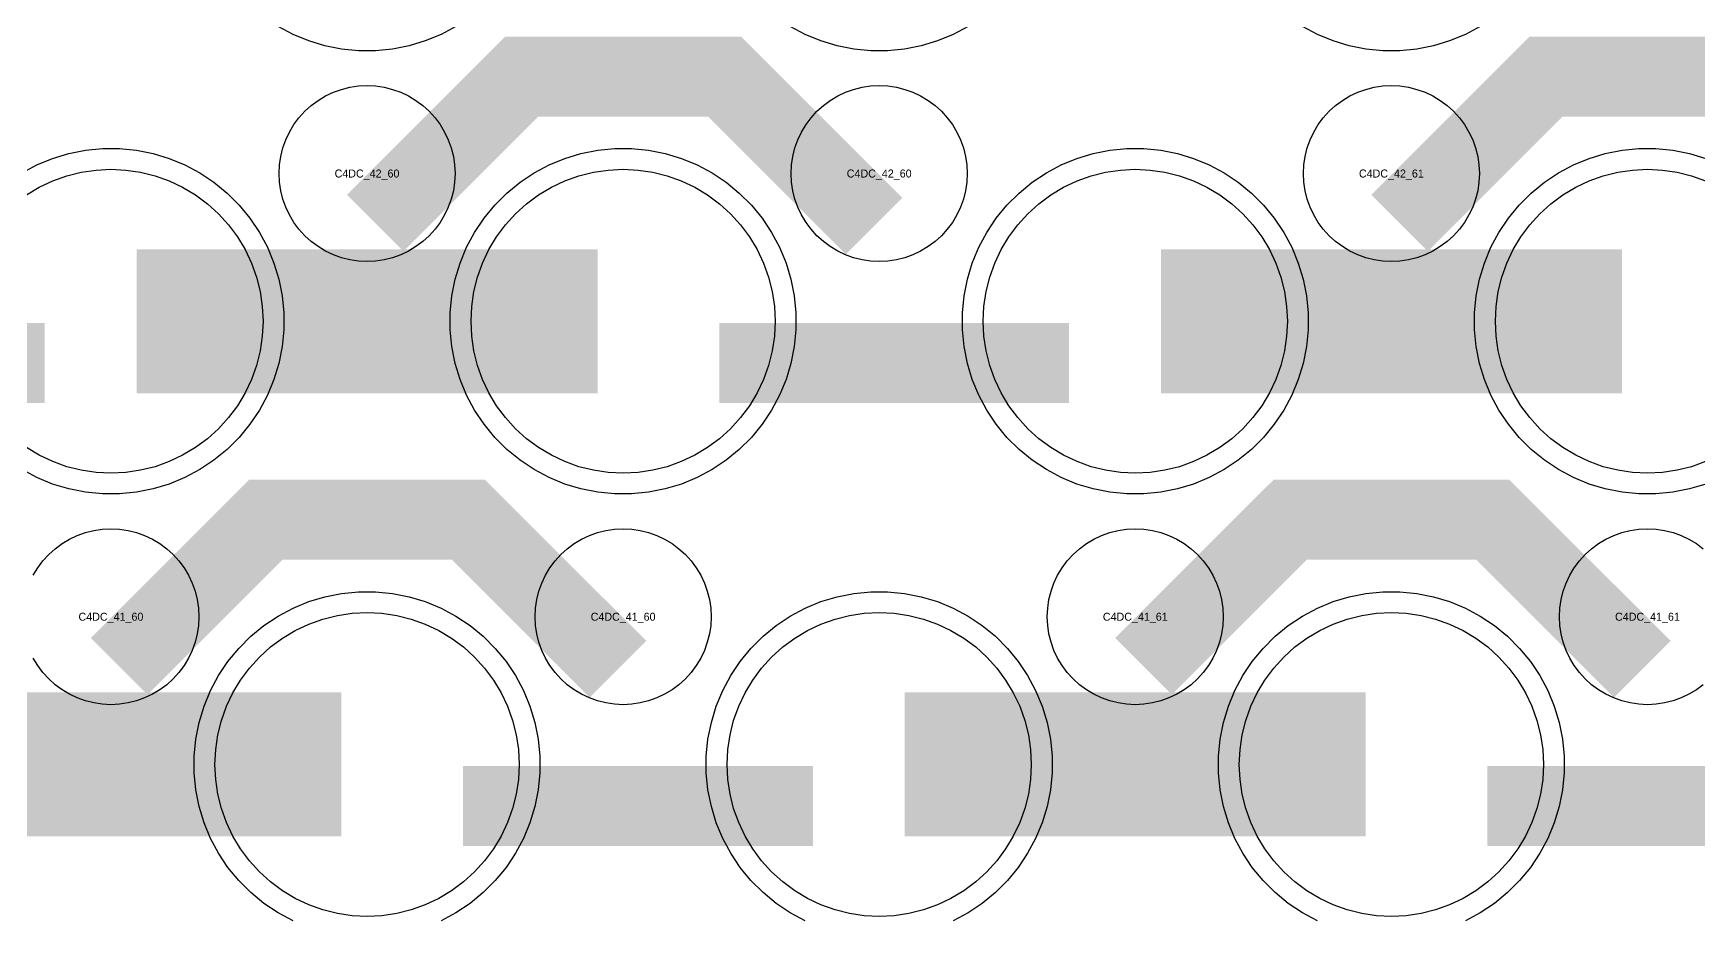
# Model space of a CAD drawing. Extents: x -11880 to 11880, y -14992 to 14992.
# Drawn here: x 7176 to 7696, y -9207 to -8930 of the extents above; entities that cross this region are included whole.
import ezdxf
from ezdxf.enums import TextEntityAlignment as Align

# ---------------------------------------------------------------- set-up
doc = ezdxf.new("R2010")
doc.units = 0
doc.header["$MEASUREMENT"] = 0
for name, color, linetype in [('GDS_775_DT_237', 138, 'CONTINUOUS'), ('RDL1_FS', 34, 'CONTINUOUS'), ('RDL_BS', 160, 'CONTINUOUS')]:
    doc.layers.add(name, color=color, linetype=linetype)

msp = doc.modelspace()

# ---------------------------------------------------------------- linework, layer by layer
at = {"layer": 'RDL1_FS', "color": 241, "true_color": 0xf7abae}
for points in [[(7173.605, -8980.373), (7177.605, -8977.975), (7181.819, -8975.983), (7186.209, -8974.411), (7190.732, -8973.279), (7195.343, -8972.595), (7200, -8972.366), (7204.657, -8972.595), (7209.268, -8973.279), (7213.791, -8974.411), (7218.181, -8975.983), (7222.395, -8977.975), (7226.395, -8980.373), (7230.14, -8983.151), (7233.594, -8986.281), (7236.724, -8989.735), (7239.502, -8993.48), (7241.9, -8997.48), (7243.892, -9001.694), (7245.464, -9006.084), (7246.596, -9010.607), (7247.28, -9015.218), (7247.509, -9019.875), (7247.28, -9024.532), (7246.596, -9029.143), (7245.464, -9033.666), (7243.892, -9038.056), (7241.9, -9042.27), (7239.502, -9046.27), (7236.724, -9050.015), (7233.594, -9053.469), (7230.14, -9056.599), (7226.395, -9059.377), (7222.395, -9061.775), (7218.181, -9063.767), (7213.791, -9065.339), (7209.268, -9066.471), (7204.657, -9067.155), (7200, -9067.384), (7195.343, -9067.155), (7190.732, -9066.471), (7186.209, -9065.339), (7181.819, -9063.767), (7177.605, -9061.775), (7173.605, -9059.377)], [(7698.181, -9063.767), (7693.791, -9065.339), (7689.268, -9066.471), (7684.657, -9067.155), (7680, -9067.384), (7675.343, -9067.155), (7670.732, -9066.471), (7666.209, -9065.339), (7661.819, -9063.767), (7657.605, -9061.775), (7653.605, -9059.377), (7649.86, -9056.599), (7646.406, -9053.469), (7643.276, -9050.015), (7640.498, -9046.27), (7638.1, -9042.27), (7636.108, -9038.056), (7634.536, -9033.666), (7633.404, -9029.143), (7632.72, -9024.532), (7632.491, -9019.875), (7632.72, -9015.218), (7633.404, -9010.607), (7634.536, -9006.084), (7636.108, -9001.694), (7638.1, -8997.48), (7640.498, -8993.48), (7643.276, -8989.735), (7646.406, -8986.281), (7649.86, -8983.151), (7653.605, -8980.373), (7657.605, -8977.975), (7661.819, -8975.983), (7666.209, -8974.411), (7670.732, -8973.279), (7675.343, -8972.595), (7680, -8972.366), (7684.657, -8972.595), (7689.268, -8973.279), (7693.791, -8974.411), (7698.181, -8975.983)]]:
    msp.add_lwpolyline(points, dxfattribs=at)
for points in [[(7360, -9067.384), (7355.343, -9067.155), (7350.732, -9066.471), (7346.209, -9065.339), (7341.819, -9063.767), (7337.605, -9061.775), (7333.605, -9059.377), (7329.86, -9056.599), (7326.406, -9053.469), (7323.276, -9050.015), (7320.498, -9046.27), (7318.1, -9042.27), (7316.108, -9038.056), (7314.536, -9033.666), (7313.404, -9029.143), (7312.72, -9024.532), (7312.491, -9019.875), (7312.72, -9015.218), (7313.404, -9010.607), (7314.536, -9006.084), (7316.108, -9001.694), (7318.1, -8997.48), (7320.498, -8993.48), (7323.276, -8989.735), (7326.406, -8986.281), (7329.86, -8983.151), (7333.605, -8980.373), (7337.605, -8977.975), (7341.819, -8975.983), (7346.209, -8974.411), (7350.732, -8973.279), (7355.343, -8972.595), (7360, -8972.366), (7364.657, -8972.595), (7369.268, -8973.279), (7373.791, -8974.411), (7378.181, -8975.983), (7382.395, -8977.975), (7386.395, -8980.373), (7390.14, -8983.151), (7393.594, -8986.281), (7396.724, -8989.735), (7399.502, -8993.48), (7401.9, -8997.48), (7403.892, -9001.694), (7405.464, -9006.084), (7406.596, -9010.607), (7407.28, -9015.218), (7407.509, -9019.875), (7407.28, -9024.532), (7406.596, -9029.143), (7405.464, -9033.666), (7403.892, -9038.056), (7401.9, -9042.27), (7399.502, -9046.27), (7396.724, -9050.015), (7393.594, -9053.469), (7390.14, -9056.599), (7386.395, -9059.377), (7382.395, -9061.775), (7378.181, -9063.767), (7373.791, -9065.339), (7369.268, -9066.471), (7364.657, -9067.155)], [(7520, -9067.384), (7515.343, -9067.155), (7510.732, -9066.471), (7506.209, -9065.339), (7501.819, -9063.767), (7497.605, -9061.775), (7493.605, -9059.377), (7489.86, -9056.599), (7486.406, -9053.469), (7483.276, -9050.015), (7480.498, -9046.27), (7478.1, -9042.27), (7476.108, -9038.056), (7474.536, -9033.666), (7473.404, -9029.143), (7472.72, -9024.532), (7472.491, -9019.875), (7472.72, -9015.218), (7473.404, -9010.607), (7474.536, -9006.084), (7476.108, -9001.694), (7478.1, -8997.48), (7480.498, -8993.48), (7483.276, -8989.735), (7486.406, -8986.281), (7489.86, -8983.151), (7493.605, -8980.373), (7497.605, -8977.975), (7501.819, -8975.983), (7506.209, -8974.411), (7510.732, -8973.279), (7515.343, -8972.595), (7520, -8972.366), (7524.657, -8972.595), (7529.268, -8973.279), (7533.791, -8974.411), (7538.181, -8975.983), (7542.395, -8977.975), (7546.395, -8980.373), (7550.14, -8983.151), (7553.594, -8986.281), (7556.724, -8989.735), (7559.502, -8993.48), (7561.9, -8997.48), (7563.892, -9001.694), (7565.464, -9006.084), (7566.596, -9010.607), (7567.28, -9015.218), (7567.509, -9019.875), (7567.28, -9024.532), (7566.596, -9029.143), (7565.464, -9033.666), (7563.892, -9038.056), (7561.9, -9042.27), (7559.502, -9046.27), (7556.724, -9050.015), (7553.594, -9053.469), (7550.14, -9056.599), (7546.395, -9059.377), (7542.395, -9061.775), (7538.181, -9063.767), (7533.791, -9065.339), (7529.268, -9066.471), (7524.657, -9067.155)], [(7280, -9205.944), (7275.343, -9205.715), (7270.732, -9205.031), (7266.209, -9203.899), (7261.819, -9202.327), (7257.605, -9200.335), (7253.605, -9197.937), (7249.86, -9195.159), (7246.406, -9192.029), (7243.276, -9188.575), (7240.498, -9184.83), (7238.1, -9180.83), (7236.108, -9176.616), (7234.536, -9172.226), (7233.404, -9167.703), (7232.72, -9163.092), (7232.491, -9158.435), (7232.72, -9153.778), (7233.404, -9149.167), (7234.536, -9144.644), (7236.108, -9140.254), (7238.1, -9136.04), (7240.498, -9132.04), (7243.276, -9128.295), (7246.406, -9124.841), (7249.86, -9121.711), (7253.605, -9118.933), (7257.605, -9116.535), (7261.819, -9114.543), (7266.209, -9112.971), (7270.732, -9111.839), (7275.343, -9111.155), (7280, -9110.926), (7284.657, -9111.155), (7289.268, -9111.839), (7293.791, -9112.971), (7298.181, -9114.543), (7302.395, -9116.535), (7306.395, -9118.933), (7310.14, -9121.711), (7313.594, -9124.841), (7316.724, -9128.295), (7319.502, -9132.04), (7321.9, -9136.04), (7323.892, -9140.254), (7325.464, -9144.644), (7326.596, -9149.167), (7327.28, -9153.778), (7327.509, -9158.435), (7327.28, -9163.092), (7326.596, -9167.703), (7325.464, -9172.226), (7323.892, -9176.616), (7321.9, -9180.83), (7319.502, -9184.83), (7316.724, -9188.575), (7313.594, -9192.029), (7310.14, -9195.159), (7306.395, -9197.937), (7302.395, -9200.335), (7298.181, -9202.327), (7293.791, -9203.899), (7289.268, -9205.031), (7284.657, -9205.715)], [(7440, -9205.944), (7435.343, -9205.715), (7430.732, -9205.031), (7426.209, -9203.899), (7421.819, -9202.327), (7417.605, -9200.335), (7413.605, -9197.937), (7409.86, -9195.159), (7406.406, -9192.029), (7403.276, -9188.575), (7400.498, -9184.83), (7398.1, -9180.83), (7396.108, -9176.616), (7394.536, -9172.226), (7393.404, -9167.703), (7392.72, -9163.092), (7392.491, -9158.435), (7392.72, -9153.778), (7393.404, -9149.167), (7394.536, -9144.644), (7396.108, -9140.254), (7398.1, -9136.04), (7400.498, -9132.04), (7403.276, -9128.295), (7406.406, -9124.841), (7409.86, -9121.711), (7413.605, -9118.933), (7417.605, -9116.535), (7421.819, -9114.543), (7426.209, -9112.971), (7430.732, -9111.839), (7435.343, -9111.155), (7440, -9110.926), (7444.657, -9111.155), (7449.268, -9111.839), (7453.791, -9112.971), (7458.181, -9114.543), (7462.395, -9116.535), (7466.395, -9118.933), (7470.14, -9121.711), (7473.594, -9124.841), (7476.724, -9128.295), (7479.502, -9132.04), (7481.9, -9136.04), (7483.892, -9140.254), (7485.464, -9144.644), (7486.596, -9149.167), (7487.28, -9153.778), (7487.509, -9158.435), (7487.28, -9163.092), (7486.596, -9167.703), (7485.464, -9172.226), (7483.892, -9176.616), (7481.9, -9180.83), (7479.502, -9184.83), (7476.724, -9188.575), (7473.594, -9192.029), (7470.14, -9195.159), (7466.395, -9197.937), (7462.395, -9200.335), (7458.181, -9202.327), (7453.791, -9203.899), (7449.268, -9205.031), (7444.657, -9205.715)], [(7600, -9205.944), (7595.343, -9205.715), (7590.732, -9205.031), (7586.209, -9203.899), (7581.819, -9202.327), (7577.605, -9200.335), (7573.605, -9197.937), (7569.86, -9195.159), (7566.406, -9192.029), (7563.276, -9188.575), (7560.498, -9184.83), (7558.1, -9180.83), (7556.108, -9176.616), (7554.536, -9172.226), (7553.404, -9167.703), (7552.72, -9163.092), (7552.491, -9158.435), (7552.72, -9153.778), (7553.404, -9149.167), (7554.536, -9144.644), (7556.108, -9140.254), (7558.1, -9136.04), (7560.498, -9132.04), (7563.276, -9128.295), (7566.406, -9124.841), (7569.86, -9121.711), (7573.605, -9118.933), (7577.605, -9116.535), (7581.819, -9114.543), (7586.209, -9112.971), (7590.732, -9111.839), (7595.343, -9111.155), (7600, -9110.926), (7604.657, -9111.155), (7609.268, -9111.839), (7613.791, -9112.971), (7618.181, -9114.543), (7622.395, -9116.535), (7626.395, -9118.933), (7630.14, -9121.711), (7633.594, -9124.841), (7636.724, -9128.295), (7639.502, -9132.04), (7641.9, -9136.04), (7643.892, -9140.254), (7645.464, -9144.644), (7646.596, -9149.167), (7647.28, -9153.778), (7647.509, -9158.435), (7647.28, -9163.092), (7646.596, -9167.703), (7645.464, -9172.226), (7643.892, -9176.616), (7641.9, -9180.83), (7639.502, -9184.83), (7636.724, -9188.575), (7633.594, -9192.029), (7630.14, -9195.159), (7626.395, -9197.937), (7622.395, -9200.335), (7618.181, -9202.327), (7613.791, -9203.899), (7609.268, -9205.031), (7604.657, -9205.715)]]:
    msp.add_lwpolyline(points, close=True, dxfattribs=at)
for points in [[(7208.002, -9019.875, 45, 45, 0), (7280.002, -9019.875, 45, 45, 0)], [(7280.002, -9019.875, 45, 45, 0), (7352.002, -9019.875, 45, 45, 0)], [(7528.002, -9019.875, 45, 45, 0), (7600.002, -9019.875, 45, 45, 0)], [(7600.002, -9019.875, 45, 45, 0), (7672.002, -9019.875, 45, 45, 0)], [(7128.002, -9158.435, 45, 45, 0), (7200.002, -9158.435, 45, 45, 0)], [(7200.002, -9158.435, 45, 45, 0), (7272.002, -9158.435, 45, 45, 0)], [(7448.002, -9158.435, 45, 45, 0), (7520.002, -9158.435, 45, 45, 0)], [(7520.002, -9158.435, 45, 45, 0), (7592.002, -9158.435, 45, 45, 0)]]:
    msp.add_lwpolyline(points, format="xyseb", dxfattribs=at)
at = {"layer": 'RDL_BS'}
for points in [[(7307.777, -8927.693), (7303.115, -8930.185), (7298.205, -8932.216), (7293.165, -8933.747), (7287.938, -8934.793), (7282.644, -8935.31), (7277.356, -8935.31), (7272.062, -8934.793), (7266.835, -8933.747), (7261.795, -8932.216), (7256.885, -8930.185), (7252.223, -8927.693)], [(7467.777, -8927.693), (7463.115, -8930.185), (7458.205, -8932.216), (7453.165, -8933.747), (7447.938, -8934.793), (7442.644, -8935.31), (7437.356, -8935.31), (7432.062, -8934.793), (7426.835, -8933.747), (7421.795, -8932.216), (7416.885, -8930.185), (7412.223, -8927.693)], [(7627.777, -8927.693), (7623.115, -8930.185), (7618.205, -8932.216), (7613.165, -8933.747), (7607.938, -8934.793), (7602.644, -8935.31), (7597.356, -8935.31), (7592.062, -8934.793), (7586.835, -8933.747), (7581.795, -8932.216), (7576.885, -8930.185), (7572.223, -8927.693)], [(7175.75, -9099.291), (7177.143, -9096.967), (7178.746, -9094.804), (7180.558, -9092.805), (7182.557, -9090.993), (7184.72, -9089.39), (7187.044, -9087.997), (7189.481, -9086.845), (7192.016, -9085.938), (7194.635, -9085.281), (7197.307, -9084.885), (7200, -9084.753), (7202.693, -9084.885), (7205.365, -9085.281), (7207.984, -9085.938), (7210.519, -9086.845), (7212.956, -9087.997), (7215.28, -9089.39), (7217.443, -9090.993), (7219.442, -9092.805), (7221.254, -9094.804), (7222.857, -9096.967), (7224.25, -9099.291), (7225.402, -9101.728), (7226.309, -9104.263), (7226.966, -9106.882), (7227.362, -9109.554), (7227.494, -9112.247), (7227.362, -9114.94), (7226.966, -9117.612), (7226.309, -9120.231), (7225.402, -9122.766), (7224.25, -9125.203), (7222.857, -9127.527), (7221.254, -9129.69), (7219.442, -9131.689), (7217.443, -9133.501), (7215.28, -9135.104), (7212.956, -9136.497), (7210.519, -9137.649), (7207.984, -9138.556), (7205.365, -9139.213), (7202.693, -9139.609), (7200, -9139.741), (7197.307, -9139.609), (7194.635, -9139.213), (7192.016, -9138.556), (7189.481, -9137.649), (7187.044, -9136.497), (7184.72, -9135.104), (7182.557, -9133.501), (7180.558, -9131.689), (7178.746, -9129.69), (7177.143, -9127.527), (7175.75, -9125.203)], [(7697.443, -9133.501), (7695.28, -9135.104), (7692.956, -9136.497), (7690.519, -9137.649), (7687.984, -9138.556), (7685.365, -9139.213), (7682.693, -9139.609), (7680, -9139.741), (7677.307, -9139.609), (7674.635, -9139.213), (7672.016, -9138.556), (7669.481, -9137.649), (7667.044, -9136.497), (7664.72, -9135.104), (7662.557, -9133.501), (7660.558, -9131.689), (7658.746, -9129.69), (7657.143, -9127.527), (7655.75, -9125.203), (7654.598, -9122.766), (7653.691, -9120.231), (7653.034, -9117.612), (7652.638, -9114.94), (7652.506, -9112.247), (7652.638, -9109.554), (7653.034, -9106.882), (7653.691, -9104.263), (7654.598, -9101.728), (7655.75, -9099.291), (7657.143, -9096.967), (7658.746, -9094.804), (7660.558, -9092.805), (7662.557, -9090.993), (7664.72, -9089.39), (7667.044, -9087.997), (7669.481, -9086.845), (7672.016, -9085.938), (7674.635, -9085.281), (7677.307, -9084.885), (7680, -9084.753), (7682.693, -9084.885), (7685.365, -9085.281), (7687.984, -9085.938), (7690.519, -9086.845), (7692.956, -9087.997), (7695.28, -9089.39), (7697.443, -9090.993)]]:
    msp.add_lwpolyline(points, dxfattribs=at)
for points in [[(7282.562, -8989.189, 25, 25, 0), (7328.377, -8943.374, 25, 25, 0), (7361.93, -8943.374, 25, 25, 0)], [(7438.401, -8990.088, 25, 25, 0), (7391.687, -8943.374, 25, 25, 0), (7361.929, -8943.374, 25, 25, 0)], [(7602.562, -8989.189, 25, 25, 0), (7648.377, -8943.374, 25, 25, 0), (7681.93, -8943.374, 25, 25, 0)], [(7758.401, -8990.088, 25, 25, 0), (7711.687, -8943.374, 25, 25, 0), (7681.929, -8943.374, 25, 25, 0)], [(7202.562, -9127.749, 25, 25, 0), (7248.377, -9081.934, 25, 25, 0), (7281.93, -9081.934, 25, 25, 0)], [(7358.401, -9128.648, 25, 25, 0), (7311.687, -9081.934, 25, 25, 0), (7281.929, -9081.934, 25, 25, 0)], [(7522.562, -9127.749, 25, 25, 0), (7568.377, -9081.934, 25, 25, 0), (7601.93, -9081.934, 25, 25, 0)], [(7678.401, -9128.648, 25, 25, 0), (7631.687, -9081.934, 25, 25, 0), (7601.929, -9081.934, 25, 25, 0)]]:
    msp.add_lwpolyline(points, format="xyseb", dxfattribs=at)
for points in [[(7280, -9001.181), (7277.307, -9001.049), (7274.635, -9000.653), (7272.016, -8999.996), (7269.481, -8999.089), (7267.044, -8997.937), (7264.72, -8996.544), (7262.557, -8994.941), (7260.558, -8993.129), (7258.746, -8991.13), (7257.143, -8988.967), (7255.75, -8986.643), (7254.598, -8984.206), (7253.691, -8981.671), (7253.034, -8979.052), (7252.638, -8976.38), (7252.506, -8973.687), (7252.638, -8970.994), (7253.034, -8968.322), (7253.691, -8965.703), (7254.598, -8963.168), (7255.75, -8960.731), (7257.143, -8958.407), (7258.746, -8956.244), (7260.558, -8954.245), (7262.557, -8952.433), (7264.72, -8950.83), (7267.044, -8949.437), (7269.481, -8948.285), (7272.016, -8947.378), (7274.635, -8946.721), (7277.307, -8946.325), (7280, -8946.193), (7282.693, -8946.325), (7285.365, -8946.721), (7287.984, -8947.378), (7290.519, -8948.285), (7292.956, -8949.437), (7295.28, -8950.83), (7297.443, -8952.433), (7299.442, -8954.245), (7301.254, -8956.244), (7302.857, -8958.407), (7304.25, -8960.731), (7305.402, -8963.168), (7306.309, -8965.703), (7306.966, -8968.322), (7307.362, -8970.994), (7307.494, -8973.687), (7307.362, -8976.38), (7306.966, -8979.052), (7306.309, -8981.671), (7305.402, -8984.206), (7304.25, -8986.643), (7302.857, -8988.967), (7301.254, -8991.13), (7299.442, -8993.129), (7297.443, -8994.941), (7295.28, -8996.544), (7292.956, -8997.937), (7290.519, -8999.089), (7287.984, -8999.996), (7285.365, -9000.653), (7282.693, -9001.049)], [(7440, -9001.181), (7437.307, -9001.049), (7434.635, -9000.653), (7432.016, -8999.996), (7429.481, -8999.089), (7427.044, -8997.937), (7424.72, -8996.544), (7422.557, -8994.941), (7420.558, -8993.129), (7418.746, -8991.13), (7417.143, -8988.967), (7415.75, -8986.643), (7414.598, -8984.206), (7413.691, -8981.671), (7413.034, -8979.052), (7412.638, -8976.38), (7412.506, -8973.687), (7412.638, -8970.994), (7413.034, -8968.322), (7413.691, -8965.703), (7414.598, -8963.168), (7415.75, -8960.731), (7417.143, -8958.407), (7418.746, -8956.244), (7420.558, -8954.245), (7422.557, -8952.433), (7424.72, -8950.83), (7427.044, -8949.437), (7429.481, -8948.285), (7432.016, -8947.378), (7434.635, -8946.721), (7437.307, -8946.325), (7440, -8946.193), (7442.693, -8946.325), (7445.365, -8946.721), (7447.984, -8947.378), (7450.519, -8948.285), (7452.956, -8949.437), (7455.28, -8950.83), (7457.443, -8952.433), (7459.442, -8954.245), (7461.254, -8956.244), (7462.857, -8958.407), (7464.25, -8960.731), (7465.402, -8963.168), (7466.309, -8965.703), (7466.966, -8968.322), (7467.362, -8970.994), (7467.494, -8973.687), (7467.362, -8976.38), (7466.966, -8979.052), (7466.309, -8981.671), (7465.402, -8984.206), (7464.25, -8986.643), (7462.857, -8988.967), (7461.254, -8991.13), (7459.442, -8993.129), (7457.443, -8994.941), (7455.28, -8996.544), (7452.956, -8997.937), (7450.519, -8999.089), (7447.984, -8999.996), (7445.365, -9000.653), (7442.693, -9001.049)], [(7600, -9001.181), (7597.307, -9001.049), (7594.635, -9000.653), (7592.016, -8999.996), (7589.481, -8999.089), (7587.044, -8997.937), (7584.72, -8996.544), (7582.557, -8994.941), (7580.558, -8993.129), (7578.746, -8991.13), (7577.143, -8988.967), (7575.75, -8986.643), (7574.598, -8984.206), (7573.691, -8981.671), (7573.034, -8979.052), (7572.638, -8976.38), (7572.506, -8973.687), (7572.638, -8970.994), (7573.034, -8968.322), (7573.691, -8965.703), (7574.598, -8963.168), (7575.75, -8960.731), (7577.143, -8958.407), (7578.746, -8956.244), (7580.558, -8954.245), (7582.557, -8952.433), (7584.72, -8950.83), (7587.044, -8949.437), (7589.481, -8948.285), (7592.016, -8947.378), (7594.635, -8946.721), (7597.307, -8946.325), (7600, -8946.193), (7602.693, -8946.325), (7605.365, -8946.721), (7607.984, -8947.378), (7610.519, -8948.285), (7612.956, -8949.437), (7615.28, -8950.83), (7617.443, -8952.433), (7619.442, -8954.245), (7621.254, -8956.244), (7622.857, -8958.407), (7624.25, -8960.731), (7625.402, -8963.168), (7626.309, -8965.703), (7626.966, -8968.322), (7627.362, -8970.994), (7627.494, -8973.687), (7627.362, -8976.38), (7626.966, -8979.052), (7626.309, -8981.671), (7625.402, -8984.206), (7624.25, -8986.643), (7622.857, -8988.967), (7621.254, -8991.13), (7619.442, -8993.129), (7617.443, -8994.941), (7615.28, -8996.544), (7612.956, -8997.937), (7610.519, -8999.089), (7607.984, -8999.996), (7605.365, -9000.653), (7602.693, -9001.049)], [(7360, -9139.741), (7357.307, -9139.609), (7354.635, -9139.213), (7352.016, -9138.556), (7349.481, -9137.649), (7347.044, -9136.497), (7344.72, -9135.104), (7342.557, -9133.501), (7340.558, -9131.689), (7338.746, -9129.69), (7337.143, -9127.527), (7335.75, -9125.203), (7334.598, -9122.766), (7333.691, -9120.231), (7333.034, -9117.612), (7332.638, -9114.94), (7332.506, -9112.247), (7332.638, -9109.554), (7333.034, -9106.882), (7333.691, -9104.263), (7334.598, -9101.728), (7335.75, -9099.291), (7337.143, -9096.967), (7338.746, -9094.804), (7340.558, -9092.805), (7342.557, -9090.993), (7344.72, -9089.39), (7347.044, -9087.997), (7349.481, -9086.845), (7352.016, -9085.938), (7354.635, -9085.281), (7357.307, -9084.885), (7360, -9084.753), (7362.693, -9084.885), (7365.365, -9085.281), (7367.984, -9085.938), (7370.519, -9086.845), (7372.956, -9087.997), (7375.28, -9089.39), (7377.443, -9090.993), (7379.442, -9092.805), (7381.254, -9094.804), (7382.857, -9096.967), (7384.25, -9099.291), (7385.402, -9101.728), (7386.309, -9104.263), (7386.966, -9106.882), (7387.362, -9109.554), (7387.494, -9112.247), (7387.362, -9114.94), (7386.966, -9117.612), (7386.309, -9120.231), (7385.402, -9122.766), (7384.25, -9125.203), (7382.857, -9127.527), (7381.254, -9129.69), (7379.442, -9131.689), (7377.443, -9133.501), (7375.28, -9135.104), (7372.956, -9136.497), (7370.519, -9137.649), (7367.984, -9138.556), (7365.365, -9139.213), (7362.693, -9139.609)], [(7520, -9139.741), (7517.307, -9139.609), (7514.635, -9139.213), (7512.016, -9138.556), (7509.481, -9137.649), (7507.044, -9136.497), (7504.72, -9135.104), (7502.557, -9133.501), (7500.558, -9131.689), (7498.746, -9129.69), (7497.143, -9127.527), (7495.75, -9125.203), (7494.598, -9122.766), (7493.691, -9120.231), (7493.034, -9117.612), (7492.638, -9114.94), (7492.506, -9112.247), (7492.638, -9109.554), (7493.034, -9106.882), (7493.691, -9104.263), (7494.598, -9101.728), (7495.75, -9099.291), (7497.143, -9096.967), (7498.746, -9094.804), (7500.558, -9092.805), (7502.557, -9090.993), (7504.72, -9089.39), (7507.044, -9087.997), (7509.481, -9086.845), (7512.016, -9085.938), (7514.635, -9085.281), (7517.307, -9084.885), (7520, -9084.753), (7522.693, -9084.885), (7525.365, -9085.281), (7527.984, -9085.938), (7530.519, -9086.845), (7532.956, -9087.997), (7535.28, -9089.39), (7537.443, -9090.993), (7539.442, -9092.805), (7541.254, -9094.804), (7542.857, -9096.967), (7544.25, -9099.291), (7545.402, -9101.728), (7546.309, -9104.263), (7546.966, -9106.882), (7547.362, -9109.554), (7547.494, -9112.247), (7547.362, -9114.94), (7546.966, -9117.612), (7546.309, -9120.231), (7545.402, -9122.766), (7544.25, -9125.203), (7542.857, -9127.527), (7541.254, -9129.69), (7539.442, -9131.689), (7537.443, -9133.501), (7535.28, -9135.104), (7532.956, -9136.497), (7530.519, -9137.649), (7527.984, -9138.556), (7525.365, -9139.213), (7522.693, -9139.609)]]:
    msp.add_lwpolyline(points, close=True, dxfattribs=at)
at = {"layer": 'RDL_BS', "color": 241, "true_color": 0xf7abae}
for points in [[(7172.223, -8973.492), (7176.885, -8971), (7181.795, -8968.969), (7186.835, -8967.438), (7192.062, -8966.392), (7197.356, -8965.875), (7202.644, -8965.875), (7207.938, -8966.392), (7213.165, -8967.438), (7218.205, -8968.969), (7223.115, -8971), (7227.777, -8973.492), (7232.191, -8976.439), (7236.292, -8979.801), (7240.074, -8983.583), (7243.436, -8987.684), (7246.383, -8992.098), (7248.875, -8996.76), (7250.906, -9001.67), (7252.437, -9006.71), (7253.483, -9011.937), (7254, -9017.231), (7254, -9022.519), (7253.483, -9027.813), (7252.437, -9033.04), (7250.906, -9038.08), (7248.875, -9042.99), (7246.383, -9047.652), (7243.436, -9052.066), (7240.074, -9056.167), (7236.292, -9059.949), (7232.191, -9063.311), (7227.777, -9066.258), (7223.115, -9068.75), (7218.205, -9070.781), (7213.165, -9072.312), (7207.938, -9073.358), (7202.644, -9073.875), (7197.356, -9073.875), (7192.062, -9073.358), (7186.835, -9072.312), (7181.795, -9070.781), (7176.885, -9068.75), (7172.223, -9066.258)], [(7698.205, -9070.781), (7693.165, -9072.312), (7687.938, -9073.358), (7682.644, -9073.875), (7677.356, -9073.875), (7672.062, -9073.358), (7666.835, -9072.312), (7661.795, -9070.781), (7656.885, -9068.75), (7652.223, -9066.258), (7647.809, -9063.311), (7643.708, -9059.949), (7639.926, -9056.167), (7636.564, -9052.066), (7633.617, -9047.652), (7631.125, -9042.99), (7629.094, -9038.08), (7627.563, -9033.04), (7626.517, -9027.813), (7626, -9022.519), (7626, -9017.231), (7626.517, -9011.937), (7627.563, -9006.71), (7629.094, -9001.67), (7631.125, -8996.76), (7633.617, -8992.098), (7636.564, -8987.684), (7639.926, -8983.583), (7643.708, -8979.801), (7647.809, -8976.439), (7652.223, -8973.492), (7656.885, -8971), (7661.795, -8968.969), (7666.835, -8967.438), (7672.062, -8966.392), (7677.356, -8965.875), (7682.644, -8965.875), (7687.938, -8966.392), (7693.165, -8967.438), (7698.205, -8968.969)], [(7256.885, -9207.31), (7252.223, -9204.818), (7247.809, -9201.871), (7243.708, -9198.509), (7239.926, -9194.727), (7236.564, -9190.626), (7233.617, -9186.212), (7231.125, -9181.55), (7229.094, -9176.64), (7227.563, -9171.6), (7226.517, -9166.373), (7226, -9161.079), (7226, -9155.791), (7226.517, -9150.497), (7227.563, -9145.27), (7229.094, -9140.23), (7231.125, -9135.32), (7233.617, -9130.658), (7236.564, -9126.244), (7239.926, -9122.143), (7243.708, -9118.361), (7247.809, -9114.999), (7252.223, -9112.052), (7256.885, -9109.56), (7261.795, -9107.529), (7266.835, -9105.998), (7272.062, -9104.952), (7277.356, -9104.435), (7282.644, -9104.435), (7287.938, -9104.952), (7293.165, -9105.998), (7298.205, -9107.529), (7303.115, -9109.56), (7307.777, -9112.052), (7312.191, -9114.999), (7316.292, -9118.361), (7320.074, -9122.143), (7323.436, -9126.244), (7326.383, -9130.658), (7328.875, -9135.32), (7330.906, -9140.23), (7332.437, -9145.27), (7333.483, -9150.497), (7334, -9155.791), (7334, -9161.079), (7333.483, -9166.373), (7332.437, -9171.6), (7330.906, -9176.64), (7328.875, -9181.55), (7326.383, -9186.212), (7323.436, -9190.626), (7320.074, -9194.727), (7316.292, -9198.509), (7312.191, -9201.871), (7307.777, -9204.818), (7303.115, -9207.31)], [(7416.885, -9207.31), (7412.223, -9204.818), (7407.809, -9201.871), (7403.708, -9198.509), (7399.926, -9194.727), (7396.564, -9190.626), (7393.617, -9186.212), (7391.125, -9181.55), (7389.094, -9176.64), (7387.563, -9171.6), (7386.517, -9166.373), (7386, -9161.079), (7386, -9155.791), (7386.517, -9150.497), (7387.563, -9145.27), (7389.094, -9140.23), (7391.125, -9135.32), (7393.617, -9130.658), (7396.564, -9126.244), (7399.926, -9122.143), (7403.708, -9118.361), (7407.809, -9114.999), (7412.223, -9112.052), (7416.885, -9109.56), (7421.795, -9107.529), (7426.835, -9105.998), (7432.062, -9104.952), (7437.356, -9104.435), (7442.644, -9104.435), (7447.938, -9104.952), (7453.165, -9105.998), (7458.205, -9107.529), (7463.115, -9109.56), (7467.777, -9112.052), (7472.191, -9114.999), (7476.292, -9118.361), (7480.074, -9122.143), (7483.436, -9126.244), (7486.383, -9130.658), (7488.875, -9135.32), (7490.906, -9140.23), (7492.437, -9145.27), (7493.483, -9150.497), (7494, -9155.791), (7494, -9161.079), (7493.483, -9166.373), (7492.437, -9171.6), (7490.906, -9176.64), (7488.875, -9181.55), (7486.383, -9186.212), (7483.436, -9190.626), (7480.074, -9194.727), (7476.292, -9198.509), (7472.191, -9201.871), (7467.777, -9204.818), (7463.115, -9207.31)], [(7576.885, -9207.31), (7572.223, -9204.818), (7567.809, -9201.871), (7563.708, -9198.509), (7559.926, -9194.727), (7556.564, -9190.626), (7553.617, -9186.212), (7551.125, -9181.55), (7549.094, -9176.64), (7547.563, -9171.6), (7546.517, -9166.373), (7546, -9161.079), (7546, -9155.791), (7546.517, -9150.497), (7547.563, -9145.27), (7549.094, -9140.23), (7551.125, -9135.32), (7553.617, -9130.658), (7556.564, -9126.244), (7559.926, -9122.143), (7563.708, -9118.361), (7567.809, -9114.999), (7572.223, -9112.052), (7576.885, -9109.56), (7581.795, -9107.529), (7586.835, -9105.998), (7592.062, -9104.952), (7597.356, -9104.435), (7602.644, -9104.435), (7607.938, -9104.952), (7613.165, -9105.998), (7618.205, -9107.529), (7623.115, -9109.56), (7627.777, -9112.052), (7632.191, -9114.999), (7636.292, -9118.361), (7640.074, -9122.143), (7643.436, -9126.244), (7646.383, -9130.658), (7648.875, -9135.32), (7650.906, -9140.23), (7652.437, -9145.27), (7653.483, -9150.497), (7654, -9155.791), (7654, -9161.079), (7653.483, -9166.373), (7652.437, -9171.6), (7650.906, -9176.64), (7648.875, -9181.55), (7646.383, -9186.212), (7643.436, -9190.626), (7640.074, -9194.727), (7636.292, -9198.509), (7632.191, -9201.871), (7627.777, -9204.818), (7623.115, -9207.31)]]:
    msp.add_lwpolyline(points, dxfattribs=at)
for points in [[(7357.356, -9073.875), (7352.062, -9073.358), (7346.835, -9072.312), (7341.795, -9070.781), (7336.885, -9068.75), (7332.223, -9066.258), (7327.809, -9063.311), (7323.708, -9059.949), (7319.926, -9056.167), (7316.564, -9052.066), (7313.617, -9047.652), (7311.125, -9042.99), (7309.094, -9038.08), (7307.563, -9033.04), (7306.517, -9027.813), (7306, -9022.519), (7306, -9017.231), (7306.517, -9011.937), (7307.563, -9006.71), (7309.094, -9001.67), (7311.125, -8996.76), (7313.617, -8992.098), (7316.564, -8987.684), (7319.926, -8983.583), (7323.708, -8979.801), (7327.809, -8976.439), (7332.223, -8973.492), (7336.885, -8971), (7341.795, -8968.969), (7346.835, -8967.438), (7352.062, -8966.392), (7357.356, -8965.875), (7362.644, -8965.875), (7367.938, -8966.392), (7373.165, -8967.438), (7378.205, -8968.969), (7383.115, -8971), (7387.777, -8973.492), (7392.191, -8976.439), (7396.292, -8979.801), (7400.074, -8983.583), (7403.436, -8987.684), (7406.383, -8992.098), (7408.875, -8996.76), (7410.906, -9001.67), (7412.437, -9006.71), (7413.483, -9011.937), (7414, -9017.231), (7414, -9022.519), (7413.483, -9027.813), (7412.437, -9033.04), (7410.906, -9038.08), (7408.875, -9042.99), (7406.383, -9047.652), (7403.436, -9052.066), (7400.074, -9056.167), (7396.292, -9059.949), (7392.191, -9063.311), (7387.777, -9066.258), (7383.115, -9068.75), (7378.205, -9070.781), (7373.165, -9072.312), (7367.938, -9073.358), (7362.644, -9073.875)], [(7517.356, -9073.875), (7512.062, -9073.358), (7506.835, -9072.312), (7501.795, -9070.781), (7496.885, -9068.75), (7492.223, -9066.258), (7487.809, -9063.311), (7483.708, -9059.949), (7479.926, -9056.167), (7476.564, -9052.066), (7473.617, -9047.652), (7471.125, -9042.99), (7469.094, -9038.08), (7467.563, -9033.04), (7466.517, -9027.813), (7466, -9022.519), (7466, -9017.231), (7466.517, -9011.937), (7467.563, -9006.71), (7469.094, -9001.67), (7471.125, -8996.76), (7473.617, -8992.098), (7476.564, -8987.684), (7479.926, -8983.583), (7483.708, -8979.801), (7487.809, -8976.439), (7492.223, -8973.492), (7496.885, -8971), (7501.795, -8968.969), (7506.835, -8967.438), (7512.062, -8966.392), (7517.356, -8965.875), (7522.644, -8965.875), (7527.938, -8966.392), (7533.165, -8967.438), (7538.205, -8968.969), (7543.115, -8971), (7547.777, -8973.492), (7552.191, -8976.439), (7556.292, -8979.801), (7560.074, -8983.583), (7563.436, -8987.684), (7566.383, -8992.098), (7568.875, -8996.76), (7570.906, -9001.67), (7572.437, -9006.71), (7573.483, -9011.937), (7574, -9017.231), (7574, -9022.519), (7573.483, -9027.813), (7572.437, -9033.04), (7570.906, -9038.08), (7568.875, -9042.99), (7566.383, -9047.652), (7563.436, -9052.066), (7560.074, -9056.167), (7556.292, -9059.949), (7552.191, -9063.311), (7547.777, -9066.258), (7543.115, -9068.75), (7538.205, -9070.781), (7533.165, -9072.312), (7527.938, -9073.358), (7522.644, -9073.875)]]:
    msp.add_lwpolyline(points, close=True, dxfattribs=at)
for points in [[(7070.016, -9032.888, 25, 25, 0), (7179.281, -9032.888, 25, 25, 0)], [(7390.016, -9032.888, 25, 25, 0), (7499.281, -9032.888, 25, 25, 0)], [(7310.016, -9171.448, 25, 25, 0), (7419.281, -9171.448, 25, 25, 0)], [(7630.016, -9171.448, 25, 25, 0), (7739.281, -9171.448, 25, 25, 0)]]:
    msp.add_lwpolyline(points, format="xyseb", dxfattribs=at)

# ---------------------------------------------------------------- texts
at = {"layer": 'GDS_775_DT_237'}
for s, p in [('C4DC_42_60', (7280, -8973.687)), ('C4DC_42_60', (7280, -8973.687)), ('C4DC_42_60', (7440, -8973.687)), ('C4DC_42_60', (7440, -8973.687)), ('C4DC_42_61', (7600, -8973.687)), ('C4DC_42_61', (7600, -8973.687)), ('C4DC_41_60', (7200, -9112.247)), ('C4DC_41_60', (7200, -9112.247)), ('C4DC_41_60', (7360, -9112.247)), ('C4DC_41_60', (7360, -9112.247)), ('C4DC_41_61', (7520, -9112.247)), ('C4DC_41_61', (7520, -9112.247)), ('C4DC_41_61', (7680, -9112.247)), ('C4DC_41_61', (7680, -9112.247))]:
    msp.add_text(s, height=2.5, dxfattribs=at).set_placement(p, align=Align.MIDDLE_CENTER)

doc.saveas('drawing.dxf')
